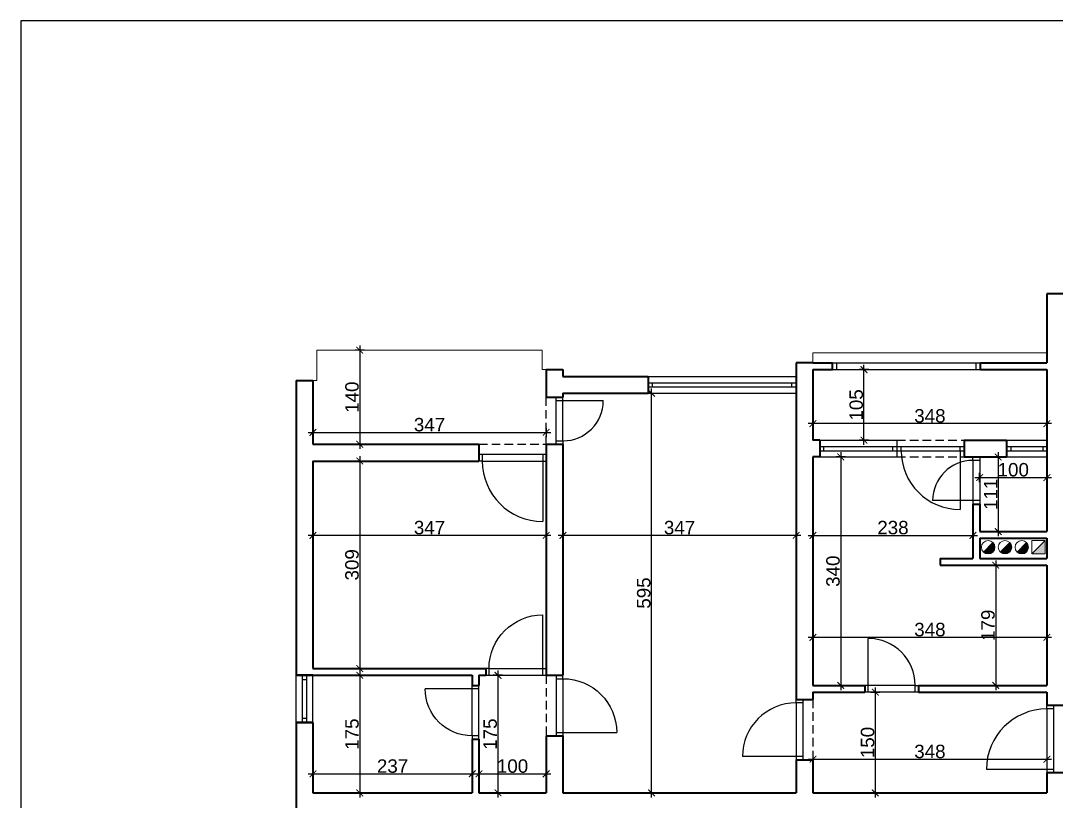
# Model space of a CAD drawing. Header units: centimetres. Extents: x 642232439 to 646206409, y 502891828 to 503284195.
# Drawn here: x 646193511 to 646195052, y 503276273 to 503277435 of the extents above; entities that cross this region are included whole.
import ezdxf

# ---------------------------------------------------------------- set-up
doc = ezdxf.new("R2010")
doc.units = ezdxf.units.CM
doc.header["$PDMODE"] = 35
doc.header["$PDSIZE"] = 0.1
doc.linetypes.add('HIDDENX2', pattern=[19.05, 12.7, -6.35])
doc.layers.add('SAST_Linija sastavnice', color=3, linetype='Continuous', plot=False)
doc.layers.add('TP_01 - 0.35', color=1, linetype='Continuous', lineweight=35)
doc.layers.add('TP_07 - 0.20', color=7, linetype='Continuous', lineweight=20)
for name, color, linetype in [('TP_Hatch', 252, 'Continuous'), ('TP_Hidden', 8, 'HIDDENX2'), ('TP_Kotiranje', 3, 'Continuous'), ('TP_Otvori', 8, 'Continuous'), ('TP_Otvori.block', 8, 'Continuous')]:
    doc.layers.add(name, color=color, linetype=linetype)
doc.styles.get("Standard").update_dxf_attribs({"font": 'arial.ttf'})
doc.dimstyles.new('Radni', dxfattribs={"dimtxt": 20, "dimasz": 10, "dimexe": 7, "dimexo": 7, "dimgap": 1.25, "dimtad": 1, "dimdec": 1, "dimrnd": 0.5, "dimdsep": 46, "dimtxsty": 'Standard', "dimblk": 'ARCHTICK', "dimcen": 10, "dimdle": 7, "dimclrd": 256, "dimclre": 256, "dimadec": 1, "dimazin": 0, "dimtm": 1e-09, "dimtfac": 1, "dimtdec": 1, "dimtix": 1, "dimtmove": 0, "dimatfit": 0, "dimfxl": 7, "dimfxlon": 1, "dimarcsym": 0})

# ---------------------------------------------------------------- blocks, each defined once
blk = doc.blocks.new('*U528')
at = {"layer": 'TP_01 - 0.35'}
for p, q in [((0, 0), (0, -30)), ((72, 0), (72, -30))]:
    blk.add_line(p, q, dxfattribs=at)
at = {"layer": 'TP_Otvori'}
for p, q in [((0, 0), (72, 0)), ((0, -11.3), (72, -11.3)), ((7.5, -11.3), (7.5, -18.8)), ((64.5, -11.3), (64.5, -18.8)), ((0, -18.8), (72, -18.8)), ((0, -30), (72, -30))]:
    blk.add_line(p, q, dxfattribs=at)
blk = doc.blocks.new('*U526')
at = {"layer": 'TP_Otvori'}
for p, q in [((5, 0), (5, 60)), ((5, 0), (0, 0)), ((65, 0), (5, 0)), ((5, -10), (5, 0)), ((65, -10), (65, 0)), ((65, 0), (70, 0)), ((70, -10), (0, -10))]:
    blk.add_line(p, q, dxfattribs=at)
blk.add_arc((5, 0), 60, 0, 90, dxfattribs=at)
blk = doc.blocks.new('*U524')
at = {"layer": 'TP_Otvori'}
for p, q in [((5, 0), (5, 70)), ((5, 0), (0, 0)), ((75, 0), (5, 0)), ((5, -10), (5, 0)), ((75, -10), (75, 0)), ((75, 0), (80, 0)), ((80, -10), (0, -10))]:
    blk.add_line(p, q, dxfattribs=at)
blk.add_arc((5, 0), 70, 0, 90, dxfattribs=at)
blk = doc.blocks.new('*U525')
at = {"layer": 'TP_Otvori'}
for p, q in [((5, 0), (5, 90)), ((5, 0), (0, 0)), ((95, 0), (5, 0)), ((5, -10), (5, 0)), ((95, -10), (95, 0)), ((95, 0), (100, 0)), ((100, -10), (0, -10))]:
    blk.add_line(p, q, dxfattribs=at)
blk.add_arc((5, 0), 90, 0, 90, dxfattribs=at)
blk = doc.blocks.new('*U523')
at = {"layer": 'TP_Otvori'}
for p, q in [((5, 0), (5, 80)), ((5, 0), (0, 0)), ((85, 0), (5, 0)), ((5, -10), (5, 0)), ((85, -10), (85, 0)), ((85, 0), (90, 0)), ((90, -10), (0, -10))]:
    blk.add_line(p, q, dxfattribs=at)
blk.add_arc((5, 0), 80, 0, 90, dxfattribs=at)
blk = doc.blocks.new('*U103')
at = {"layer": 'TP_01 - 0.35'}
for p, q in [((0, 0), (0, -30)), ((84, 0), (84, -30))]:
    blk.add_line(p, q, dxfattribs=at)
at = {"layer": 'TP_Otvori'}
for p, q in [((0, 0), (84, 0)), ((0, -11.3), (84, -11.3)), ((7.5, -11.3), (7.5, -18.8)), ((76.5, -11.3), (76.5, -18.8)), ((0, -18.8), (84, -18.8)), ((0, -30), (84, -30))]:
    blk.add_line(p, q, dxfattribs=at)
blk = doc.blocks.new('_ArchTick')
at = {"color": 0, "linetype": 'ByBlock', "const_width": 0.15}
blk.add_lwpolyline([(-0.5, -0.5), (0.5, 0.5)], dxfattribs=at)
blk = doc.blocks.new('*D444')
at = {"layer": 'Defpoints', "color": 0, "transparency": 16777216}
for p in [(646194119.2, 503276944.7), (646194015.4, 503276804.7), (646194069.2, 503276804.7)]:
    blk.add_point(p, dxfattribs=at)
at = {"layer": 'TP_Kotiranje', "lineweight": -2, "transparency": 16777216}
for p, q in [((646194022.4, 503276944.7), (646194008.4, 503276944.7)), ((646194015.4, 503276951.7), (646194015.4, 503276797.7)), ((646194022.4, 503276804.7), (646194008.4, 503276804.7))]:
    blk.add_line(p, q, dxfattribs=at)
at = {"layer": 'TP_Kotiranje', "lineweight": -2, "transparency": 16777216, "xscale": 10, "yscale": 10, "zscale": 10}
for p, rotation in [((646194015.4, 503276944.7), 90), ((646194015.4, 503276804.7), 270)]:
    blk.add_blockref('_ArchTick', p, dxfattribs=dict(at, rotation=rotation))
at = {"layer": 'TP_Kotiranje', "color": 0, "transparency": 16777216, "insert": (646194003.9, 503276874.7), "char_height": 20, "attachment_point": 5, "rotation": 90}
blk.add_mtext('140', dxfattribs=at)
blk = doc.blocks.new('*D445')
at = {"layer": 'Defpoints', "color": 0, "transparency": 16777216}
for p in [(646194015.4, 503276779.7), (646194015.4, 503276470.7), (646194015.4, 503276470.7)]:
    blk.add_point(p, dxfattribs=at)
at = {"layer": 'TP_Kotiranje', "lineweight": -2, "transparency": 16777216}
for p, q in [((646194015.4, 503276786.7), (646194015.4, 503276463.7)), ((646194015.4, 503276779.7), (646194008.4, 503276779.7)), ((646194015.4, 503276470.7), (646194008.4, 503276470.7))]:
    blk.add_line(p, q, dxfattribs=at)
at = {"layer": 'TP_Kotiranje', "lineweight": -2, "transparency": 16777216, "xscale": 10, "yscale": 10, "zscale": 10}
for p, rotation in [((646194015.4, 503276779.7), 90), ((646194015.4, 503276470.7), 270)]:
    blk.add_blockref('_ArchTick', p, dxfattribs=dict(at, rotation=rotation))
at = {"layer": 'TP_Kotiranje', "color": 0, "transparency": 16777216, "insert": (646194003.9, 503276625.2), "char_height": 20, "attachment_point": 5, "rotation": 90}
blk.add_mtext('309', dxfattribs=at)
blk = doc.blocks.new('*D446')
at = {"layer": 'Defpoints', "color": 0, "transparency": 16777216}
for p in [(646194015.4, 503276460.7), (646194015.4, 503276285.7), (646194015.4, 503276285.7)]:
    blk.add_point(p, dxfattribs=at)
at = {"layer": 'TP_Kotiranje', "lineweight": -2, "transparency": 16777216}
for p, q in [((646194015.4, 503276467.7), (646194015.4, 503276278.7)), ((646194015.4, 503276460.7), (646194008.4, 503276460.7)), ((646194015.4, 503276285.7), (646194008.4, 503276285.7))]:
    blk.add_line(p, q, dxfattribs=at)
at = {"layer": 'TP_Kotiranje', "lineweight": -2, "transparency": 16777216, "xscale": 10, "yscale": 10, "zscale": 10}
for p, rotation in [((646194015.4, 503276460.7), 90), ((646194015.4, 503276285.7), 270)]:
    blk.add_blockref('_ArchTick', p, dxfattribs=dict(at, rotation=rotation))
at = {"layer": 'TP_Kotiranje', "color": 0, "transparency": 16777216, "insert": (646194003.9, 503276373.2), "char_height": 20, "attachment_point": 5, "rotation": 90}
blk.add_mtext('175', dxfattribs=at)
blk = doc.blocks.new('*D460')
at = {"layer": 'Defpoints', "color": 0, "transparency": 16777216}
for p in [(646194689.7, 503276915.7), (646195037.7, 503276915.7), (646194689.7, 503276835.4)]:
    blk.add_point(p, dxfattribs=at)
at = {"layer": 'TP_Kotiranje', "lineweight": -2, "transparency": 16777216}
for p, q in [((646195044.7, 503276835.4), (646194682.7, 503276835.4)), ((646194689.7, 503276842.4), (646194689.7, 503276828.4)), ((646195037.7, 503276842.4), (646195037.7, 503276828.4))]:
    blk.add_line(p, q, dxfattribs=at)
at = {"layer": 'TP_Kotiranje', "lineweight": -2, "transparency": 16777216, "xscale": 10, "yscale": 10, "zscale": 10, "rotation": 180}
blk.add_blockref('_ArchTick', (646194689.7, 503276835.4), dxfattribs=at)
at = {"layer": 'TP_Kotiranje', "lineweight": -2, "transparency": 16777216, "xscale": 10, "yscale": 10, "zscale": 10}
blk.add_blockref('_ArchTick', (646195037.7, 503276835.4), dxfattribs=at)
at = {"layer": 'TP_Kotiranje', "color": 0, "transparency": 16777216, "insert": (646194863.7, 503276846.8), "char_height": 20, "attachment_point": 5}
blk.add_mtext('348', dxfattribs=at)
blk = doc.blocks.new('*D461')
at = {"layer": 'Defpoints', "color": 0, "transparency": 16777216}
for p in [(646194765.6, 503276915.7), (646194946.2, 503276915.7), (646194946.2, 503276810.7)]:
    blk.add_point(p, dxfattribs=at)
at = {"layer": 'TP_Kotiranje', "lineweight": -2, "transparency": 16777216}
for p, q in [((646194772.6, 503276915.7), (646194758.6, 503276915.7)), ((646194765.6, 503276803.7), (646194765.6, 503276922.7)), ((646194772.6, 503276810.7), (646194758.6, 503276810.7))]:
    blk.add_line(p, q, dxfattribs=at)
at = {"layer": 'TP_Kotiranje', "lineweight": -2, "transparency": 16777216, "xscale": 10, "yscale": 10, "zscale": 10}
for p, rotation in [((646194765.6, 503276915.7), 90), ((646194765.6, 503276810.7), 270)]:
    blk.add_blockref('_ArchTick', p, dxfattribs=dict(at, rotation=rotation))
at = {"layer": 'TP_Kotiranje', "color": 0, "transparency": 16777216, "insert": (646194754.1, 503276863.2), "char_height": 20, "attachment_point": 5, "rotation": 90}
blk.add_mtext('105', dxfattribs=at)
blk = doc.blocks.new('*D462')
at = {"layer": 'Defpoints', "color": 0, "transparency": 16777216}
for p in [(646194765.6, 503276785.7), (646194728.2, 503276445.7), (646194731, 503276445.7)]:
    blk.add_point(p, dxfattribs=at)
at = {"layer": 'TP_Kotiranje', "lineweight": -2, "transparency": 16777216}
for p, q in [((646194738, 503276785.7), (646194724, 503276785.7)), ((646194731, 503276792.7), (646194731, 503276438.7)), ((646194731, 503276445.7), (646194738, 503276445.7))]:
    blk.add_line(p, q, dxfattribs=at)
at = {"layer": 'TP_Kotiranje', "lineweight": -2, "transparency": 16777216, "xscale": 10, "yscale": 10, "zscale": 10}
for p, rotation in [((646194731, 503276785.7), 90), ((646194731, 503276445.7), 270)]:
    blk.add_blockref('_ArchTick', p, dxfattribs=dict(at, rotation=rotation))
at = {"layer": 'TP_Kotiranje', "color": 0, "transparency": 16777216, "insert": (646194719.6, 503276615.7), "char_height": 20, "attachment_point": 5, "rotation": 90}
blk.add_mtext('340', dxfattribs=at)
blk = doc.blocks.new('*D463')
at = {"layer": 'Defpoints', "color": 0, "transparency": 16777216}
for p in [(646194927.7, 503276669), (646194927.7, 503276634.7), (646194689.7, 503276615.7)]:
    blk.add_point(p, dxfattribs=at)
at = {"layer": 'TP_Kotiranje', "lineweight": -2, "transparency": 16777216}
for p, q in [((646194682.7, 503276669), (646194934.7, 503276669)), ((646194689.7, 503276662), (646194689.7, 503276676)), ((646194927.7, 503276662), (646194927.7, 503276676))]:
    blk.add_line(p, q, dxfattribs=at)
at = {"layer": 'TP_Kotiranje', "lineweight": -2, "transparency": 16777216, "xscale": 10, "yscale": 10, "zscale": 10, "rotation": 180}
blk.add_blockref('_ArchTick', (646194689.7, 503276669), dxfattribs=at)
at = {"layer": 'TP_Kotiranje', "lineweight": -2, "transparency": 16777216, "xscale": 10, "yscale": 10, "zscale": 10}
blk.add_blockref('_ArchTick', (646194927.7, 503276669), dxfattribs=at)
at = {"layer": 'TP_Kotiranje', "color": 0, "transparency": 16777216, "insert": (646194808.7, 503276680.5), "char_height": 20, "attachment_point": 5}
blk.add_mtext('238', dxfattribs=at)
blk = doc.blocks.new('*D464')
at = {"layer": 'Defpoints', "color": 0, "transparency": 16777216}
for p in [(646194977.7, 503276785.7), (646194965.4, 503276674.7), (646194977.7, 503276674.7)]:
    blk.add_point(p, dxfattribs=at)
at = {"layer": 'TP_Kotiranje', "lineweight": -2, "transparency": 16777216}
for p, q in [((646194970.7, 503276785.7), (646194958.4, 503276785.7)), ((646194965.4, 503276792.7), (646194965.4, 503276667.7)), ((646194970.7, 503276674.7), (646194958.4, 503276674.7))]:
    blk.add_line(p, q, dxfattribs=at)
at = {"layer": 'TP_Kotiranje', "lineweight": -2, "transparency": 16777216, "xscale": 10, "yscale": 10, "zscale": 10}
for p, rotation in [((646194965.4, 503276785.7), 90), ((646194965.4, 503276674.7), 270)]:
    blk.add_blockref('_ArchTick', p, dxfattribs=dict(at, rotation=rotation))
at = {"layer": 'TP_Kotiranje', "color": 0, "transparency": 16777216, "insert": (646194954.1, 503276730.2), "char_height": 20, "attachment_point": 5, "rotation": 90}
blk.add_mtext('111', dxfattribs=at)
blk = doc.blocks.new('*D465')
at = {"layer": 'Defpoints', "color": 0, "transparency": 16777216}
for p in [(646195037.7, 503276755.1), (646194937.7, 503276695.2), (646195037.7, 503276695.2)]:
    blk.add_point(p, dxfattribs=at)
at = {"layer": 'TP_Kotiranje', "lineweight": -2, "transparency": 16777216}
for p, q in [((646194930.7, 503276755.1), (646195044.7, 503276755.1)), ((646194937.7, 503276748.1), (646194937.7, 503276762.1)), ((646195037.7, 503276748.1), (646195037.7, 503276762.1))]:
    blk.add_line(p, q, dxfattribs=at)
at = {"layer": 'TP_Kotiranje', "lineweight": -2, "transparency": 16777216, "xscale": 10, "yscale": 10, "zscale": 10, "rotation": 180}
blk.add_blockref('_ArchTick', (646194937.7, 503276755.1), dxfattribs=at)
at = {"layer": 'TP_Kotiranje', "lineweight": -2, "transparency": 16777216, "xscale": 10, "yscale": 10, "zscale": 10}
blk.add_blockref('_ArchTick', (646195037.7, 503276755.1), dxfattribs=at)
at = {"layer": 'TP_Kotiranje', "color": 0, "transparency": 16777216, "insert": (646194987.7, 503276766.6), "char_height": 20, "attachment_point": 5}
blk.add_mtext('100', dxfattribs=at)
blk = doc.blocks.new('*D466')
at = {"layer": 'Defpoints', "color": 0, "transparency": 16777216}
for p in [(646194958.2, 503276624.7), (646194958.2, 503276445.7), (646194961.6, 503276445.7)]:
    blk.add_point(p, dxfattribs=at)
at = {"layer": 'TP_Kotiranje', "lineweight": -2, "transparency": 16777216}
for p, q in [((646194961.6, 503276631.7), (646194961.6, 503276438.7)), ((646194961.6, 503276624.7), (646194968.6, 503276624.7)), ((646194961.6, 503276445.7), (646194968.6, 503276445.7))]:
    blk.add_line(p, q, dxfattribs=at)
at = {"layer": 'TP_Kotiranje', "lineweight": -2, "transparency": 16777216, "xscale": 10, "yscale": 10, "zscale": 10}
for p, rotation in [((646194961.6, 503276624.7), 90), ((646194961.6, 503276445.7), 270)]:
    blk.add_blockref('_ArchTick', p, dxfattribs=dict(at, rotation=rotation))
at = {"layer": 'TP_Kotiranje', "color": 0, "transparency": 16777216, "insert": (646194950.2, 503276535.2), "char_height": 20, "attachment_point": 5, "rotation": 90}
blk.add_mtext('179', dxfattribs=at)
blk = doc.blocks.new('*D467')
at = {"layer": 'Defpoints', "color": 0, "transparency": 16777216}
for p in [(646194689.7, 503276535.2), (646195037.7, 503276535.2), (646194689.7, 503276517.2)]:
    blk.add_point(p, dxfattribs=at)
at = {"layer": 'TP_Kotiranje', "lineweight": -2, "transparency": 16777216}
for p, q in [((646194689.7, 503276524.2), (646194689.7, 503276510.2)), ((646195037.7, 503276524.2), (646195037.7, 503276510.2)), ((646195044.7, 503276517.2), (646194682.7, 503276517.2))]:
    blk.add_line(p, q, dxfattribs=at)
at = {"layer": 'TP_Kotiranje', "lineweight": -2, "transparency": 16777216, "xscale": 10, "yscale": 10, "zscale": 10, "rotation": 180}
blk.add_blockref('_ArchTick', (646194689.7, 503276517.2), dxfattribs=at)
at = {"layer": 'TP_Kotiranje', "lineweight": -2, "transparency": 16777216, "xscale": 10, "yscale": 10, "zscale": 10}
blk.add_blockref('_ArchTick', (646195037.7, 503276517.2), dxfattribs=at)
at = {"layer": 'TP_Kotiranje', "color": 0, "transparency": 16777216, "insert": (646194863.7, 503276528.7), "char_height": 20, "attachment_point": 5}
blk.add_mtext('348', dxfattribs=at)
blk = doc.blocks.new('*D468')
at = {"layer": 'Defpoints', "color": 0, "transparency": 16777216}
for p in [(646194728.2, 503276435.7), (646194728.2, 503276285.7), (646194782.4, 503276285.7)]:
    blk.add_point(p, dxfattribs=at)
at = {"layer": 'TP_Kotiranje', "lineweight": -2, "transparency": 16777216}
for p, q in [((646194775.4, 503276435.7), (646194789.4, 503276435.7)), ((646194782.4, 503276442.7), (646194782.4, 503276278.7)), ((646194775.4, 503276285.7), (646194789.4, 503276285.7))]:
    blk.add_line(p, q, dxfattribs=at)
at = {"layer": 'TP_Kotiranje', "lineweight": -2, "transparency": 16777216, "xscale": 10, "yscale": 10, "zscale": 10}
for p, rotation in [((646194782.4, 503276435.7), 90), ((646194782.4, 503276285.7), 270)]:
    blk.add_blockref('_ArchTick', p, dxfattribs=dict(at, rotation=rotation))
at = {"layer": 'TP_Kotiranje', "color": 0, "transparency": 16777216, "insert": (646194771, 503276360.7), "char_height": 20, "attachment_point": 5, "rotation": 90}
blk.add_mtext('150', dxfattribs=at)
blk = doc.blocks.new('*D478')
at = {"layer": 'Defpoints', "color": 0, "transparency": 16777216}
for p in [(646194449.5, 503276880.7), (646194449.5, 503276880.7), (646194449.5, 503276285.7)]:
    blk.add_point(p, dxfattribs=at)
at = {"layer": 'TP_Kotiranje', "lineweight": -2, "transparency": 16777216}
for p, q in [((646194449.5, 503276880.7), (646194442.5, 503276880.7)), ((646194449.5, 503276278.7), (646194449.5, 503276887.7)), ((646194449.5, 503276285.7), (646194442.5, 503276285.7))]:
    blk.add_line(p, q, dxfattribs=at)
at = {"layer": 'TP_Kotiranje', "lineweight": -2, "transparency": 16777216, "xscale": 10, "yscale": 10, "zscale": 10}
for p, rotation in [((646194449.5, 503276880.7), 90), ((646194449.5, 503276285.7), 270)]:
    blk.add_blockref('_ArchTick', p, dxfattribs=dict(at, rotation=rotation))
at = {"layer": 'TP_Kotiranje', "color": 0, "transparency": 16777216, "insert": (646194438, 503276583.2), "char_height": 20, "attachment_point": 5, "rotation": 90}
blk.add_mtext('595', dxfattribs=at)
blk = doc.blocks.new('*D479')
at = {"layer": 'Defpoints', "color": 0, "transparency": 16777216}
for p in [(646194317.7, 503276669), (646194317.7, 503276669), (646194664.7, 503276669)]:
    blk.add_point(p, dxfattribs=at)
at = {"layer": 'TP_Kotiranje', "lineweight": -2, "transparency": 16777216}
for p, q in [((646194671.7, 503276669), (646194310.7, 503276669)), ((646194317.7, 503276669), (646194317.7, 503276676)), ((646194664.7, 503276669), (646194664.7, 503276676))]:
    blk.add_line(p, q, dxfattribs=at)
at = {"layer": 'TP_Kotiranje', "lineweight": -2, "transparency": 16777216, "xscale": 10, "yscale": 10, "zscale": 10, "rotation": 180}
blk.add_blockref('_ArchTick', (646194317.7, 503276669), dxfattribs=at)
at = {"layer": 'TP_Kotiranje', "lineweight": -2, "transparency": 16777216, "xscale": 10, "yscale": 10, "zscale": 10}
blk.add_blockref('_ArchTick', (646194664.7, 503276669), dxfattribs=at)
at = {"layer": 'TP_Kotiranje', "color": 0, "transparency": 16777216, "insert": (646194491.2, 503276680.5), "char_height": 20, "attachment_point": 5}
blk.add_mtext('347', dxfattribs=at)
blk = doc.blocks.new('*D480')
at = {"layer": 'Defpoints', "color": 0, "transparency": 16777216}
for p in [(646193945.7, 503276669), (646193945.7, 503276669), (646194292.7, 503276669)]:
    blk.add_point(p, dxfattribs=at)
at = {"layer": 'TP_Kotiranje', "lineweight": -2, "transparency": 16777216}
for p, q in [((646194299.7, 503276669), (646193938.7, 503276669)), ((646193945.7, 503276669), (646193945.7, 503276676)), ((646194292.7, 503276669), (646194292.7, 503276662))]:
    blk.add_line(p, q, dxfattribs=at)
at = {"layer": 'TP_Kotiranje', "lineweight": -2, "transparency": 16777216, "xscale": 10, "yscale": 10, "zscale": 10, "rotation": 180}
blk.add_blockref('_ArchTick', (646193945.7, 503276669), dxfattribs=at)
at = {"layer": 'TP_Kotiranje', "lineweight": -2, "transparency": 16777216, "xscale": 10, "yscale": 10, "zscale": 10}
blk.add_blockref('_ArchTick', (646194292.7, 503276669), dxfattribs=at)
at = {"layer": 'TP_Kotiranje', "color": 0, "transparency": 16777216, "insert": (646194119.2, 503276680.5), "char_height": 20, "attachment_point": 5}
blk.add_mtext('347', dxfattribs=at)
blk = doc.blocks.new('*D481')
at = {"layer": 'Defpoints', "color": 0, "transparency": 16777216}
for p in [(646193945.7, 503276852.2), (646194292.7, 503276852.2), (646194292.7, 503276822.3)]:
    blk.add_point(p, dxfattribs=at)
at = {"layer": 'TP_Kotiranje', "lineweight": -2, "transparency": 16777216}
for p, q in [((646193938.7, 503276822.3), (646194299.7, 503276822.3)), ((646193945.7, 503276829.3), (646193945.7, 503276815.3)), ((646194292.7, 503276829.3), (646194292.7, 503276815.3))]:
    blk.add_line(p, q, dxfattribs=at)
at = {"layer": 'TP_Kotiranje', "lineweight": -2, "transparency": 16777216, "xscale": 10, "yscale": 10, "zscale": 10, "rotation": 180}
blk.add_blockref('_ArchTick', (646193945.7, 503276822.3), dxfattribs=at)
at = {"layer": 'TP_Kotiranje', "lineweight": -2, "transparency": 16777216, "xscale": 10, "yscale": 10, "zscale": 10}
blk.add_blockref('_ArchTick', (646194292.7, 503276822.3), dxfattribs=at)
at = {"layer": 'TP_Kotiranje', "color": 0, "transparency": 16777216, "insert": (646194119.2, 503276833.7), "char_height": 20, "attachment_point": 5}
blk.add_mtext('347', dxfattribs=at)
blk = doc.blocks.new('*D482')
at = {"layer": 'Defpoints', "color": 0, "transparency": 16777216}
for p in [(646193945.7, 503276338.2), (646194182.7, 503276338.2), (646194182.7, 503276314.1)]:
    blk.add_point(p, dxfattribs=at)
at = {"layer": 'TP_Kotiranje', "lineweight": -2, "transparency": 16777216}
for p, q in [((646193938.7, 503276314.1), (646194189.7, 503276314.1)), ((646193945.7, 503276321.1), (646193945.7, 503276307.1)), ((646194182.7, 503276321.1), (646194182.7, 503276307.1))]:
    blk.add_line(p, q, dxfattribs=at)
at = {"layer": 'TP_Kotiranje', "lineweight": -2, "transparency": 16777216, "xscale": 10, "yscale": 10, "zscale": 10, "rotation": 180}
blk.add_blockref('_ArchTick', (646193945.7, 503276314.1), dxfattribs=at)
at = {"layer": 'TP_Kotiranje', "lineweight": -2, "transparency": 16777216, "xscale": 10, "yscale": 10, "zscale": 10}
blk.add_blockref('_ArchTick', (646194182.7, 503276314.1), dxfattribs=at)
at = {"layer": 'TP_Kotiranje', "color": 0, "transparency": 16777216, "insert": (646194064.2, 503276325.5), "char_height": 20, "attachment_point": 5}
blk.add_mtext('237', dxfattribs=at)
blk = doc.blocks.new('*D483')
at = {"layer": 'Defpoints', "color": 0, "transparency": 16777216}
for p in [(646194192.7, 503276314.1), (646194292.7, 503276314.1), (646194292.7, 503276314.1)]:
    blk.add_point(p, dxfattribs=at)
at = {"layer": 'TP_Kotiranje', "lineweight": -2, "transparency": 16777216}
for p, q in [((646194185.7, 503276314.1), (646194299.7, 503276314.1)), ((646194192.7, 503276314.1), (646194192.7, 503276321.1)), ((646194292.7, 503276314.1), (646194292.7, 503276321.1))]:
    blk.add_line(p, q, dxfattribs=at)
at = {"layer": 'TP_Kotiranje', "lineweight": -2, "transparency": 16777216, "xscale": 10, "yscale": 10, "zscale": 10, "rotation": 180}
blk.add_blockref('_ArchTick', (646194192.7, 503276314.1), dxfattribs=at)
at = {"layer": 'TP_Kotiranje', "lineweight": -2, "transparency": 16777216, "xscale": 10, "yscale": 10, "zscale": 10}
blk.add_blockref('_ArchTick', (646194292.7, 503276314.1), dxfattribs=at)
at = {"layer": 'TP_Kotiranje', "color": 0, "transparency": 16777216, "insert": (646194242.7, 503276325.5), "char_height": 20, "attachment_point": 5}
blk.add_mtext('100', dxfattribs=at)
blk = doc.blocks.new('*D484')
at = {"layer": 'Defpoints', "color": 0, "transparency": 16777216}
for p in [(646194247.7, 503276460.7), (646194221, 503276285.7), (646194247.7, 503276285.7)]:
    blk.add_point(p, dxfattribs=at)
at = {"layer": 'TP_Kotiranje', "lineweight": -2, "transparency": 16777216}
for p, q in [((646194221, 503276467.7), (646194221, 503276278.7)), ((646194228, 503276460.7), (646194214, 503276460.7)), ((646194228, 503276285.7), (646194214, 503276285.7))]:
    blk.add_line(p, q, dxfattribs=at)
at = {"layer": 'TP_Kotiranje', "lineweight": -2, "transparency": 16777216, "xscale": 10, "yscale": 10, "zscale": 10}
for p, rotation in [((646194221, 503276460.7), 90), ((646194221, 503276285.7), 270)]:
    blk.add_blockref('_ArchTick', p, dxfattribs=dict(at, rotation=rotation))
at = {"layer": 'TP_Kotiranje', "color": 0, "transparency": 16777216, "insert": (646194209.5, 503276373.2), "char_height": 20, "attachment_point": 5, "rotation": 90}
blk.add_mtext('175', dxfattribs=at)
blk = doc.blocks.new('*D490')
at = {"layer": 'Defpoints', "color": 0, "transparency": 16777216}
for p in [(646194689.7, 503276379.7), (646195037.7, 503276379.7), (646195037.7, 503276335.8)]:
    blk.add_point(p, dxfattribs=at)
at = {"layer": 'TP_Kotiranje', "lineweight": -2, "transparency": 16777216}
for p, q in [((646194689.7, 503276342.8), (646194689.7, 503276328.8)), ((646195037.7, 503276342.8), (646195037.7, 503276328.8)), ((646194682.7, 503276335.8), (646195044.7, 503276335.8))]:
    blk.add_line(p, q, dxfattribs=at)
at = {"layer": 'TP_Kotiranje', "lineweight": -2, "transparency": 16777216, "xscale": 10, "yscale": 10, "zscale": 10, "rotation": 180}
blk.add_blockref('_ArchTick', (646194689.7, 503276335.8), dxfattribs=at)
at = {"layer": 'TP_Kotiranje', "lineweight": -2, "transparency": 16777216, "xscale": 10, "yscale": 10, "zscale": 10}
blk.add_blockref('_ArchTick', (646195037.7, 503276335.8), dxfattribs=at)
at = {"layer": 'TP_Kotiranje', "color": 0, "transparency": 16777216, "insert": (646194863.7, 503276347.3), "char_height": 20, "attachment_point": 5}
blk.add_mtext('348', dxfattribs=at)

msp = doc.modelspace()

# ---------------------------------------------------------------- hatches: boundary and pattern name
at = {"layer": 'TP_Hatch'}
h = msp.add_hatch(color=256, dxfattribs=at)
h.dxf.hatch_style = 1
edge = h.paths.add_edge_path()
edge.add_arc((646194950.39, 503276651.34), 10, 225, 270)
edge.add_arc((646194950.39, 503276651.34), 10, 270, 360)
edge.add_arc((646194950.39, 503276651.34), 10, 0, 45)
edge.add_line((646194957.47, 503276658.41), (646194943.32, 503276644.27))
h = msp.add_hatch(color=256, dxfattribs=at)
h.dxf.hatch_style = 1
edge = h.paths.add_edge_path()
edge.add_arc((646194975.39, 503276651.34), 10, 225, 270)
edge.add_arc((646194975.39, 503276651.34), 10, 270, 360)
edge.add_arc((646194975.39, 503276651.34), 10, 0, 45)
edge.add_line((646194982.47, 503276658.41), (646194968.32, 503276644.27))
h = msp.add_hatch(color=256, dxfattribs=at)
h.dxf.hatch_style = 1
edge = h.paths.add_edge_path()
edge.add_arc((646195000.39, 503276651.34), 10, 225, 270)
edge.add_arc((646195000.39, 503276651.34), 10, 270, 360)
edge.add_arc((646195000.39, 503276651.34), 10, 0, 45)
edge.add_line((646195007.47, 503276658.41), (646194993.32, 503276644.27))
h = msp.add_hatch(color=256, dxfattribs=at)
h.dxf.hatch_style = 1
h.paths.add_polyline_path([(646195035.39, 503276641.34), (646195035.39, 503276661.34), (646195015.39, 503276641.34)])

# ---------------------------------------------------------------- linework, layer by layer
at = {"layer": 'SAST_Linija sastavnice'}
msp.add_lwpolyline([(646197408.92, 503277435.11), (646193510.92, 503277435.11), (646193510.92, 503274569.11), (646197408.92, 503274569.11)], close=True, dxfattribs=at)
at = {"layer": 'TP_01 - 0.35'}
for p, q in [((646195037.73, 503277028.7), (646195037.73, 503276925.7)), ((646195062.73, 503277028.7), (646195037.73, 503277028.7)), ((646194664.73, 503276925.7), (646194664.73, 503276424.7)), ((646194689.73, 503276925.7), (646194664.73, 503276925.7)), ((646194689.73, 503276925.7), (646194718.73, 503276925.7)), ((646194718.73, 503276915.7), (646194718.73, 503276925.7)), ((646194938.73, 503276925.7), (646195037.73, 503276925.7)), ((646194938.73, 503276915.7), (646194938.73, 503276925.7)), ((646194292.73, 503276915.7), (646194292.73, 503276874.7)), ((646194292.73, 503276915.7), (646194317.73, 503276915.7)), ((646194317.73, 503276915.7), (646194317.73, 503276905.7)), ((646194689.73, 503276915.7), (646194689.73, 503276810.7)), ((646194689.73, 503276915.7), (646194718.73, 503276915.7)), ((646194938.73, 503276915.7), (646195037.73, 503276915.7)), ((646195037.73, 503276915.7), (646195037.73, 503276674.7)), ((646193920.73, 503276899.7), (646193920.73, 503276460.7)), ((646193920.73, 503276899.7), (646193945.73, 503276899.7)), ((646193945.73, 503276899.7), (646193945.73, 503276804.7)), ((646194317.73, 503276905.7), (646194444.73, 503276905.7)), ((646194444.73, 503276905.7), (646194444.73, 503276880.7)), ((646194317.73, 503276880.7), (646194317.73, 503276874.7)), ((646194317.73, 503276880.7), (646194444.73, 503276880.7)), ((646194292.73, 503276874.7), (646194317.73, 503276874.7)), ((646193945.73, 503276804.7), (646194192.73, 503276804.7)), ((646194192.73, 503276804.7), (646194192.73, 503276779.7)), ((646194292.73, 503276804.7), (646194292.73, 503276470.7)), ((646194292.73, 503276804.7), (646194317.73, 503276804.7)), ((646194317.73, 503276804.7), (646194317.73, 503276460.7)), ((646194699.73, 503276810.7), (646194689.73, 503276810.7)), ((646194699.73, 503276810.7), (646194699.73, 503276785.7)), ((646194914.73, 503276810.7), (646194977.73, 503276810.7)), ((646194914.73, 503276810.7), (646194914.73, 503276785.7)), ((646194977.73, 503276810.7), (646194977.73, 503276785.7)), ((646194689.73, 503276785.7), (646194689.73, 503276445.7)), ((646194699.73, 503276785.7), (646194689.73, 503276785.7)), ((646194914.73, 503276785.7), (646194977.73, 503276785.7)), ((646193945.73, 503276779.7), (646193945.73, 503276470.7)), ((646193945.73, 503276779.7), (646194192.73, 503276779.7)), ((646194927.73, 503276715.7), (646194937.73, 503276715.7)), ((646194927.73, 503276715.7), (646194927.73, 503276634.7)), ((646194937.73, 503276715.7), (646194937.73, 503276674.7)), ((646194937.73, 503276674.7), (646195037.73, 503276674.7)), ((646194937.73, 503276664.7), (646195037.73, 503276664.7)), ((646194937.73, 503276664.7), (646194937.73, 503276634.7)), ((646195037.73, 503276664.7), (646195037.73, 503276634.7)), ((646194878.73, 503276634.7), (646194927.73, 503276634.7)), ((646194878.73, 503276634.7), (646194878.73, 503276624.7)), ((646194937.73, 503276634.7), (646195037.73, 503276634.7)), ((646194878.73, 503276624.7), (646195037.73, 503276624.7)), ((646195037.73, 503276624.7), (646195037.73, 503276445.7)), ((646193945.73, 503276470.7), (646194202.73, 503276470.7)), ((646194202.73, 503276470.7), (646194202.73, 503276460.7)), ((646194292.73, 503276470.7), (646194292.73, 503276460.7)), ((646193945.73, 503276460.7), (646193920.73, 503276460.7)), ((646193945.73, 503276460.7), (646194182.73, 503276460.7)), ((646194182.73, 503276460.7), (646194182.73, 503276445.7)), ((646194192.73, 503276460.7), (646194192.73, 503276445.7)), ((646194192.73, 503276460.7), (646194202.73, 503276460.7)), ((646194292.73, 503276460.7), (646194317.73, 503276460.7)), ((646194182.73, 503276445.7), (646194192.73, 503276445.7)), ((646194689.73, 503276445.7), (646194766.73, 503276445.7)), ((646194689.73, 503276435.7), (646194689.73, 503276424.7)), ((646194689.73, 503276435.7), (646194766.73, 503276435.7)), ((646194766.73, 503276445.7), (646194766.73, 503276435.7)), ((646194846.73, 503276445.7), (646195037.73, 503276445.7)), ((646194846.73, 503276445.7), (646194846.73, 503276435.7)), ((646194846.73, 503276435.7), (646195037.73, 503276435.7)), ((646195037.73, 503276435.7), (646195037.73, 503276415.7)), ((646194664.73, 503276424.7), (646194689.73, 503276424.7)), ((646195062.73, 503276415.7), (646195037.73, 503276415.7)), ((646193920.73, 503276390.7), (646193920.73, 503276150.7)), ((646193945.73, 503276390.7), (646193920.73, 503276390.7)), ((646193945.73, 503276390.7), (646193945.73, 503276285.7)), ((646194292.73, 503276370.7), (646194292.73, 503276285.7)), ((646194292.73, 503276370.7), (646194317.73, 503276370.7)), ((646194317.73, 503276370.7), (646194317.73, 503276285.7)), ((646194182.73, 503276365.7), (646194182.73, 503276285.7)), ((646194182.73, 503276365.7), (646194192.73, 503276365.7)), ((646194192.73, 503276365.7), (646194192.73, 503276285.7)), ((646194664.73, 503276334.7), (646194664.73, 503276285.7)), ((646194664.73, 503276334.7), (646194689.73, 503276334.7)), ((646194689.73, 503276334.7), (646194689.73, 503276285.7)), ((646195037.73, 503276315.7), (646195037.73, 503276285.7)), ((646195062.73, 503276315.7), (646195037.73, 503276315.7)), ((646193945.73, 503276285.7), (646194182.73, 503276285.7)), ((646194192.73, 503276285.7), (646194292.73, 503276285.7)), ((646194317.73, 503276285.7), (646194664.73, 503276285.7)), ((646194689.73, 503276285.7), (646195037.73, 503276285.7))]:
    msp.add_line(p, q, dxfattribs=at)
at = {"layer": 'TP_07 - 0.20'}
for p, q in [((646193951.73, 503276944.7), (646194286.73, 503276944.7)), ((646193951.73, 503276944.7), (646193951.73, 503276899.7)), ((646194286.73, 503276944.7), (646194286.73, 503276915.7)), ((646194689.73, 503276940.7), (646195037.73, 503276940.7)), ((646194689.73, 503276940.7), (646194689.73, 503276925.7)), ((646194292.73, 503276915.7), (646194286.73, 503276915.7)), ((646193951.73, 503276899.7), (646193945.73, 503276899.7)), ((646193945.73, 503276899.7), (646193945.73, 503276899.7)), ((646194957.47, 503276658.41), (646194943.32, 503276644.27)), ((646194982.47, 503276658.41), (646194968.32, 503276644.27)), ((646195007.47, 503276658.41), (646194993.32, 503276644.27)), ((646195035.39, 503276661.34), (646195015.39, 503276641.34))]:
    msp.add_line(p, q, dxfattribs=at)
msp.add_lwpolyline([(646195015.39, 503276661.34), (646195035.39, 503276661.34), (646195035.39, 503276641.34), (646195015.39, 503276641.34)], close=True, dxfattribs=at)
for centre in [(646194950.39, 503276651.34), (646194975.39, 503276651.34), (646195000.39, 503276651.34)]:
    msp.add_circle(centre, 10, dxfattribs=at)
at = {"layer": 'TP_Hidden'}
for p, q in [((646194292.73, 503276804.7), (646194292.73, 503276874.7)), ((646194192.73, 503276804.7), (646194292.73, 503276804.7)), ((646194814.73, 503276810.7), (646194914.73, 503276810.7)), ((646194814.73, 503276785.7), (646194914.73, 503276785.7)), ((646194292.73, 503276460.7), (646194292.73, 503276370.7)), ((646194689.73, 503276424.7), (646194689.73, 503276334.7))]:
    msp.add_line(p, q, dxfattribs=at)
at = {"layer": 'TP_Otvori'}
for p, q in [((646194718.73, 503276925.7), (646194938.73, 503276925.7)), ((646194724.98, 503276915.7), (646194724.98, 503276925.7)), ((646194932.48, 503276915.7), (646194932.48, 503276925.7)), ((646194718.73, 503276915.7), (646194938.73, 503276915.7)), ((646194444.73, 503276905.7), (646194664.73, 503276905.7)), ((646194444.73, 503276896.32), (646194664.73, 503276896.32)), ((646194450.98, 503276890.07), (646194450.98, 503276896.32)), ((646194658.48, 503276890.07), (646194658.48, 503276896.32)), ((646194444.73, 503276890.07), (646194664.73, 503276890.07)), ((646194444.73, 503276880.7), (646194664.73, 503276880.7)), ((646194699.73, 503276810.7), (646194814.73, 503276810.7)), ((646194699.73, 503276801.32), (646194814.73, 503276801.32)), ((646194705.98, 503276795.07), (646194705.98, 503276801.32)), ((646194808.48, 503276795.07), (646194808.48, 503276801.32)), ((646194814.73, 503276785.7), (646194814.73, 503276810.7)), ((646194814.73, 503276801.32), (646194914.73, 503276801.32)), ((646194820.98, 503276795.07), (646194820.98, 503276801.32)), ((646194908.48, 503276795.07), (646194908.48, 503276801.32)), ((646194699.73, 503276795.07), (646194814.73, 503276795.07)), ((646194699.73, 503276785.7), (646194814.73, 503276785.7)), ((646194814.73, 503276795.07), (646194914.73, 503276795.07)), ((646194908.48, 503276795.07), (646194908.48, 503276707.57))]:
    msp.add_line(p, q, dxfattribs=at)
msp.add_arc((646194908.48, 503276795.07), 87.5, 180, 270, dxfattribs=at)

# ---------------------------------------------------------------- block references
at = {"layer": 'TP_Otvori.block'}
for name, p, rotation in [('*U526', (646194317.73, 503276874.7), 270), ('*U525', (646194292.73, 503276779.7), 180), ('*U526', (646194927.73, 503276715.7), 90.00000000000001), ('*U523', (646194664.73, 503276334.7), 90.00000000000001), ('*U525', (646195037.73, 503276315.7), 90.00000000000001)]:
    msp.add_blockref(name, p, dxfattribs=dict(at, rotation=rotation))
at = {"layer": 'TP_Otvori.block', "xscale": 0.8333333856529689, "yscale": 0.8333333856529689, "zscale": 0.8333333856529689}
msp.add_blockref('*U528', (646194977.73, 503276810.7), dxfattribs=at)
at = {"layer": 'TP_Otvori.block', "xscale": -1}
msp.add_blockref('*U523', (646194292.73, 503276470.7), dxfattribs=at)
at = {"layer": 'TP_Otvori.block'}
msp.add_blockref('*U524', (646194766.73, 503276445.7), dxfattribs=at)
at = {"layer": 'TP_Otvori.block', "xscale": 0.8333333856529689, "yscale": 0.8333333856529689, "zscale": 0.8333333856529689, "rotation": 90}
msp.add_blockref('*U103', (646193920.73, 503276390.7), dxfattribs=at)
at = {"layer": 'TP_Otvori.block', "xscale": -1}
for name, p, rotation in [('*U523', (646194317.73, 503276370.7), 270), ('*U524', (646194182.73, 503276445.7), 90)]:
    msp.add_blockref(name, p, dxfattribs=dict(at, rotation=rotation))

# ---------------------------------------------------------------- dimensions: what is measured, and where the dimension line sits
at = {"layer": 'TP_Kotiranje'}
for base, p1, p2, picture, middle in [((646194015.36, 503276804.7), (646194119.23, 503276944.7), (646194069.23, 503276804.7), '*D444', (646194003.9, 503276874.7)), ((646194765.58, 503276915.7), (646194946.23, 503276810.7), (646194946.23, 503276915.7), '*D461', (646194754.12, 503276863.2)), ((646194449.48, 503276880.7), (646194449.48, 503276285.7), (646194449.48, 503276880.7), '*D478', (646194438.02, 503276583.2)), ((646194015.36, 503276470.7), (646194015.36, 503276779.7), (646194015.36, 503276470.7), '*D445', (646194003.89, 503276625.2)), ((646194731.04, 503276445.7), (646194765.58, 503276785.7), (646194728.23, 503276445.7), '*D462', (646194719.57, 503276615.7)), ((646194965.35, 503276674.7), (646194977.73, 503276785.7), (646194977.73, 503276674.7), '*D464', (646194954.06, 503276730.2)), ((646194961.64, 503276445.7), (646194958.23, 503276624.7), (646194958.23, 503276445.7), '*D466', (646194950.18, 503276535.2)), ((646194015.36, 503276285.7), (646194015.36, 503276460.7), (646194015.36, 503276285.7), '*D446', (646194003.9, 503276373.2)), ((646194220.97, 503276285.7), (646194247.73, 503276460.7), (646194247.73, 503276285.7), '*D484', (646194209.51, 503276373.2)), ((646194782.43, 503276285.7), (646194728.23, 503276435.7), (646194728.23, 503276285.7), '*D468', (646194770.97, 503276360.7))]:
    dim = msp.add_linear_dim(base=base, p1=p1, p2=p2, angle=90, dimstyle='Radni', dxfattribs=at)
    dim.commit()
    dim.dimension.update_dxf_attribs({"geometry": picture, "text_midpoint": middle})
for base, p1, p2, picture, middle in [((646194689.73, 503276835.35), (646195037.73, 503276915.7), (646194689.73, 503276915.7), '*D460', (646194863.73, 503276846.82)), ((646194292.73, 503276822.28), (646193945.73, 503276852.2), (646194292.73, 503276852.2), '*D481', (646194119.23, 503276833.75)), ((646193945.73, 503276668.99), (646194292.73, 503276668.99), (646193945.73, 503276668.99), '*D480', (646194119.23, 503276680.46)), ((646194317.73, 503276668.99), (646194664.73, 503276668.99), (646194317.73, 503276668.99), '*D479', (646194491.23, 503276680.46)), ((646194927.73, 503276668.99), (646194689.73, 503276615.7), (646194927.73, 503276634.7), '*D463', (646194808.73, 503276680.46)), ((646194689.73, 503276517.23), (646195037.73, 503276535.2), (646194689.73, 503276535.2), '*D467', (646194863.73, 503276528.7)), ((646195037.73, 503276335.8), (646194689.73, 503276379.7), (646195037.73, 503276379.7), '*D490', (646194863.73, 503276347.27)), ((646194182.73, 503276314.06), (646193945.73, 503276338.2), (646194182.73, 503276338.2), '*D482', (646194064.23, 503276325.53)), ((646194292.73, 503276314.06), (646194192.73, 503276314.06), (646194292.73, 503276314.06), '*D483', (646194242.73, 503276325.53))]:
    dim = msp.add_linear_dim(base=base, p1=p1, p2=p2, dimstyle='Radni', dxfattribs=at)
    dim.commit()
    dim.dimension.update_dxf_attribs({"geometry": picture, "text_midpoint": middle})
dim = msp.add_linear_dim(base=(646195037.73, 503276755.15), p1=(646194937.73, 503276695.2), p2=(646195037.73, 503276695.2), dimstyle='Radni', dxfattribs=at)
dim.commit()
dim.dimension.update_dxf_attribs({"geometry": '*D465', "text_midpoint": (646194987.73, 503276755.15), "dimtype": 160})

doc.saveas('drawing.dxf')
